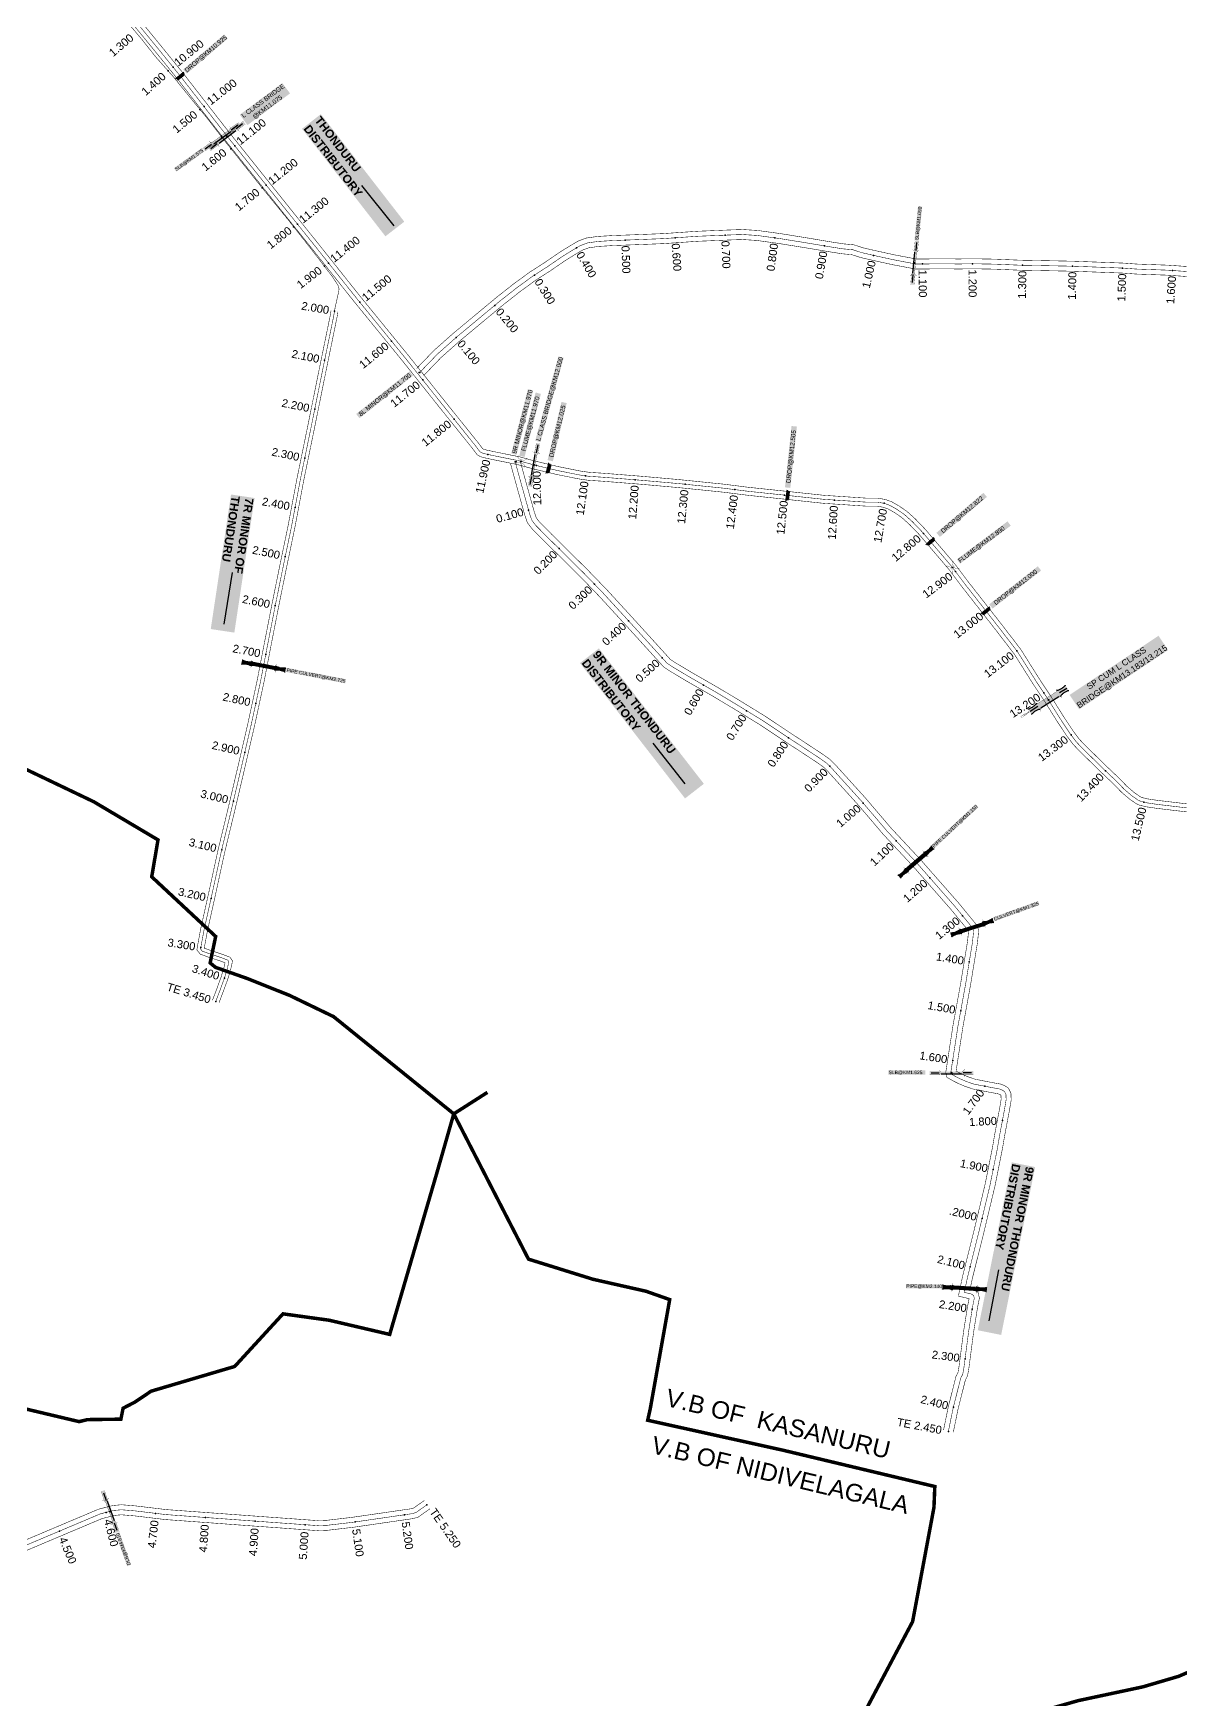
# Model space of a CAD drawing. Header units: inches. Extents: x 174104 to 230935, y 1583276 to 1631460.
# Drawn here: x 191611 to 193904, y 1616993 to 1620324 of the extents above; entities that cross this region are included whole.
import ezdxf
from ezdxf.enums import TextEntityAlignment as Align

# ---------------------------------------------------------------- set-up
doc = ezdxf.new("R2010")
doc.units = ezdxf.units.IN
doc.header["$LTSCALE"] = 15
doc.header["$MEASUREMENT"] = 0
doc.linetypes.add('ACAD_ISO02W100', pattern=[15, 12, -3])
doc.linetypes.add('HIDDEN2', pattern=[0.1875, 0.125, -0.0625])
for name, color, linetype in [('CANAL1', 7, 'Continuous'), ('CHANAGE', 1, 'Continuous'), ('CS', 134, 'Continuous'), ('CSMark', 72, 'Continuous'), ('POINT', 2, 'Continuous'), ('RE REMARKS', 7, 'Continuous'), ('STRUCTURE', 5, 'Continuous'), ('text2', 7, 'Continuous'), ('Unknown_Point_Feature', 7, 'Continuous'), ('VB', 72, 'Continuous'), ('VILLAGE BOUNDRY', 5, 'Continuous')]:
    doc.layers.add(name, color=color, linetype=linetype)
doc.styles.get("Standard").update_dxf_attribs({"font": 'arial.ttf'})
doc.dimstyles.get("Standard").update_dxf_attribs({"dimtxt": 0.18, "dimasz": 0.18, "dimexe": 0.18, "dimexo": 0.0625, "dimgap": 0.09, "dimtad": 0, "dimtih": 1, "dimtoh": 1, "dimdec": 4, "dimzin": 0, "dimdsep": 46, "dimtxsty": 'Standard', "dimcen": 0.09, "dimadec": 0, "dimazin": 0, "dimtfac": 1, "dimtdec": 4, "dimtofl": 0, "dimtmove": 0, "dimatfit": 3, "dimfxl": 1, "dimtolj": 1, "dimtzin": 0, "dimarcsym": 0})

# ---------------------------------------------------------------- blocks, each defined once
blk = doc.blocks.new('DROP')
h = blk.add_hatch()
h.set_pattern_fill('ANSI31', color=1, scale=10, angle=45)
h.set_pattern_definition([(90, (-324.4107, -25.7687), (-1.25, 0), [])])
h.paths.add_polyline_path([(-9.9, -4.3), (-13.8, 4.1), (13.8, 4.1), (10.2, -4.3)])
at = {"layer": 'STRUCTURE', "color": 5, "const_width": 0.49}
blk.add_lwpolyline([(-9.9, -4.3), (-13.8, 4.1), (13.8, 4.1), (10.2, -4.3), (-9.9, -4.3)], dxfattribs=at)
at = {"layer": 'STRUCTURE', "color": 5}
blk.add_circle((0, 0), 1.33, dxfattribs=at)
blk = doc.blocks.new('FLUME')
at = {"layer": 'STRUCTURE'}
for points in [[(-12.6, 11, 0.628, 0.628, 0), (-8.6, 11.2, 0.628, 0.628, 0), (-4.4, 5.4, 0.628, 0.628, 0), (-4, -5.7, 0.628, 0.628, 0), (-7.7, -11.8, 0.628, 0.628, 0), (-11.7, -12, 0, 0, 0)], [(12.6, -11, 0.628, 0.628, 0), (8.6, -11.2, 0.628, 0.628, 0), (4.4, -5.4, 0.628, 0.628, 0), (4, 5.7, 0.628, 0.628, 0), (7.7, 11.8, 0.628, 0.628, 0), (11.7, 12, 0, 0, 0)]]:
    blk.add_lwpolyline(points, format="xyseb", dxfattribs=at)
at = {"layer": 'text2', "color": 2, "linetype": 'Continuous'}
blk.add_circle((0, 0), 1.15, dxfattribs=at)
blk = doc.blocks.new('SP')
at = {"layer": 'STRUCTURE'}
h = blk.add_hatch(dxfattribs=at)
h.set_pattern_fill('DASH', color=256, scale=8, style=0)
edge = h.paths.add_edge_path()
edge.add_spline(control_points=[(769825.7, 1706742.1), (769825.3, 1706741.8), (769823.8, 1706740.8), (769820.9, 1706740.3), (769817, 1706739.7), (769811.4, 1706738.9), (769804, 1706739.7), (769798.4, 1706741), (769795.6, 1706741.6)], knot_values=[0, 0, 0, 0, 1.613557, 5.24513, 8.624976, 13.470124, 22.190216, 30.746377, 30.746377, 30.746377, 30.746377], degree=3, periodic=0)
edge.add_line((769795.6, 1706741.6), (769792.6, 1706739.6))
edge.add_line((769792.6, 1706739.6), (769732.6, 1706739.6))
edge.add_line((769732.6, 1706739.6), (769729.6, 1706741.6))
edge.add_spline(control_points=[(769729.6, 1706741.6), (769726.9, 1706740.9), (769721.3, 1706739.5), (769713.9, 1706738.5), (769708.3, 1706739.1), (769704.4, 1706739.6), (769701.5, 1706740), (769700, 1706741), (769699.5, 1706741.3)], knot_values=[0, 0, 0, 0, 8.556161, 17.276253, 22.121402, 25.501247, 29.13282, 30.746377, 30.746377, 30.746377, 30.746377], degree=3, periodic=0)
edge.add_line((769699.5, 1706741.3), (769699.5, 1706722.1))
edge.add_spline(control_points=[(769699.5, 1706722.1), (769700, 1706722.4), (769701.4, 1706723.4), (769704.3, 1706724), (769708.2, 1706724.5), (769713.8, 1706725.3), (769721.2, 1706724.5), (769726.8, 1706723.3), (769729.6, 1706722.6)], knot_values=[0, 0, 0, 0, 1.613557, 5.24513, 8.624976, 13.470124, 22.190216, 30.746377, 30.746377, 30.746377, 30.746377], degree=3, periodic=0)
edge.add_line((769729.6, 1706722.6), (769732.6, 1706724.6))
edge.add_line((769732.6, 1706724.6), (769792.6, 1706724.6))
edge.add_line((769792.6, 1706724.6), (769795.6, 1706722.6))
edge.add_spline(control_points=[(769795.6, 1706722.6), (769798.4, 1706723.3), (769803.9, 1706724.8), (769811.3, 1706725.8), (769817, 1706725.1), (769820.9, 1706724.7), (769823.8, 1706724.2), (769825.2, 1706723.3), (769825.7, 1706723)], knot_values=[0, 0, 0, 0, 8.556161, 17.276253, 22.121402, 25.501247, 29.13282, 30.746377, 30.746377, 30.746377, 30.746377], degree=3, periodic=0)
edge.add_line((769825.7, 1706723), (769825.7, 1706742.1))
h.paths.add_polyline_path([(769764.2, 1706732.1, -1), (769761.1, 1706732.1, -1)], flags=0)
h.paths.add_polyline_path([(769761.1, 1706732.1, 1), (769764.2, 1706732.1, 1)], flags=16)
at = {"layer": 'STRUCTURE', "const_width": 0.628}
for points in [[(769726.6, 1706747.6), (769726.6, 1706743.6), (769732.6, 1706739.6), (769792.6, 1706739.6), (769798.6, 1706743.6), (769798.6, 1706747.6)], [(769726.6, 1706716.6), (769726.6, 1706720.6), (769732.6, 1706724.6), (769792.6, 1706724.6), (769798.6, 1706720.6), (769798.6, 1706716.6)]]:
    blk.add_lwpolyline(points, dxfattribs=at)
at = {"layer": 'STRUCTURE', "color": 3}
blk.add_lwpolyline([(769732.6, 1706724.6), (769792.6, 1706724.6)], dxfattribs=at)
blk.add_lwpolyline([(769732.6, 1706724.6), (769792.6, 1706724.6)], dxfattribs=at)
at = {"layer": 'STRUCTURE', "color": 0}
blk.add_circle((769762.6, 1706732.1), 1.55, dxfattribs=at)
at = {"layer": 'STRUCTURE'}
for points in [[(769699.5, 1706741.3), (769700.9, 1706740.5), (769704.4, 1706739.6), (769707.8, 1706739.2), (769712.6, 1706738.8), (769721.3, 1706739.7), (769729.6, 1706741.6)], [(769825.7, 1706742.1), (769824.3, 1706741.3), (769820.8, 1706740.3), (769817.5, 1706739.8), (769812.7, 1706739.2), (769804, 1706739.9), (769795.6, 1706741.6)], [(769699.5, 1706722.1), (769700.9, 1706723), (769704.4, 1706724), (769707.7, 1706724.5), (769712.5, 1706725), (769721.2, 1706724.4), (769729.6, 1706722.6)], [(769825.7, 1706723), (769824.3, 1706723.8), (769820.8, 1706724.7), (769817.4, 1706725.1), (769812.6, 1706725.5), (769803.9, 1706724.6), (769795.6, 1706722.6)]]:
    blk.add_spline(points, degree=3, dxfattribs=at)
at = {"layer": 'STRUCTURE', "color": 0}
blk.add_text('STREAM', height=5, dxfattribs=at).set_placement((769684.3, 1706732.1), align=Align.MIDDLE_CENTER)
for points in [[(769727.4, 1706732.1), (769700.8, 1706732.1)], [(769824.4, 1706732.1), (769800.5, 1706732.1)]]:
    blk.add_leader(points, dimstyle='Standard', override={"dimasz": 10, "dimgap": 0.09, "dimtad": 0}, dxfattribs=at)
blk = doc.blocks.new('SLB')
at = {"layer": 'STRUCTURE'}
h = blk.add_hatch(dxfattribs=at)
h.set_pattern_fill('DOTS', color=6, scale=20, angle=320.3722, style=0)
h.set_pattern_definition([(320.372247934, (-159.4327, -72.9564), (1.2786241598, 0.5641323054), [0, -1.25])])
h.paths.add_polyline_path([(769699.5, 1706871.1), (769699.5, 1706861.1), (769729.1, 1706861.1), (769732.1, 1706863.1), (769792.1, 1706863.1), (769795.1, 1706861.1), (769824.7, 1706861.1), (769824.7, 1706871.1), (769795.1, 1706871.1), (769792.1, 1706869.1), (769732.1, 1706869.1), (769729.1, 1706871.1)])
at = {"layer": 'STRUCTURE', "color": 6, "linetype": 'ACAD_ISO02W100', "ltscale": 0.5, "const_width": 0.5}
for points in [[(769699.5, 1706871.1), (769729.1, 1706871.1)], [(769699.5, 1706861.1), (769729.1, 1706861.1)], [(769795.1, 1706871.1), (769824.7, 1706871.1)], [(769795.1, 1706861.1), (769824.7, 1706861.1)]]:
    blk.add_lwpolyline(points, dxfattribs=at)
at = {"layer": 'STRUCTURE', "color": 6, "const_width": 0.628}
for points in [[(769726.1, 1706877.1), (769726.1, 1706873.1), (769732.1, 1706869.1), (769792.1, 1706869.1), (769798.1, 1706873.1), (769798.1, 1706877.1)], [(769726.1, 1706855.1), (769726.1, 1706859.1), (769732.1, 1706863.1), (769792.1, 1706863.1), (769798.1, 1706859.1), (769798.1, 1706855.1)]]:
    blk.add_lwpolyline(points, dxfattribs=at)
at = {"layer": 'STRUCTURE', "color": 6}
blk.add_lwpolyline([(769732.1, 1706863.1), (769792.1, 1706863.1)], dxfattribs=at)
blk.add_lwpolyline([(769732.1, 1706863.1), (769792.1, 1706863.1)], dxfattribs=at)
at = {"layer": 'STRUCTURE', "color": 0}
blk.add_circle((769762.1, 1706866.1), 1.24, dxfattribs=at)
for points in [[(769703.8, 1706866), (769726.7, 1706866)], [(769818.6, 1706865.8), (769795.7, 1706865.8)]]:
    blk.add_leader(points, dimstyle='Standard', override={"dimasz": 10, "dimgap": 0.09, "dimtad": 0}, dxfattribs=at)
blk = doc.blocks.new('PIPE C')
at = {"layer": 'STRUCTURE'}
h = blk.add_hatch(dxfattribs=at)
h.set_pattern_fill('DASH', color=256, scale=5.6, angle=-90, style=0)
h.set_pattern_definition([(270, (-1194663.9188, 538833.8274), (0.7, -0.7), [0.7, -0.7])])
edge = h.paths.add_edge_path()
edge.add_spline(control_points=[(4.6, -44.2), (4.4, -43.9), (3.7, -42.8), (3.2, -40.8), (2.9, -38.1), (2.3, -34.2), (2.9, -29), (3.8, -25), (4.2, -23.1)], knot_values=[0, 0, 0, 0, 1.613557, 5.24513, 8.624976, 13.470124, 22.190216, 30.746377, 30.746377, 30.746377, 30.746377], degree=3, periodic=0)
edge.add_line((4.2, -23.1), (2.8, -21))
edge.add_line((2.8, -21), (2.8, 21))
edge.add_line((2.8, 21), (4.2, 23.1))
edge.add_spline(control_points=[(4.2, 23.1), (3.7, 25), (2.7, 28.9), (2, 34.1), (2.4, 38), (2.7, 40.8), (3.1, 42.8), (3.8, 43.8), (4, 44.2)], knot_values=[0, 0, 0, 0, 8.556161, 17.276253, 22.121402, 25.501247, 29.13282, 30.746377, 30.746377, 30.746377, 30.746377], degree=3, periodic=0)
edge.add_line((4, 44.2), (-4.6, 44.2))
edge.add_spline(control_points=[(-4.6, 44.2), (-4.4, 43.9), (-3.7, 42.8), (-3.2, 40.8), (-2.9, 38.1), (-2.3, 34.2), (-2.9, 29), (-3.8, 25), (-4.2, 23.1)], knot_values=[0, 0, 0, 0, 1.613557, 5.24513, 8.624976, 13.470124, 22.190216, 30.746377, 30.746377, 30.746377, 30.746377], degree=3, periodic=0)
edge.add_line((-4.2, 23.1), (-2.8, 21))
edge.add_line((-2.8, 21), (-2.8, -21))
edge.add_line((-2.8, -21), (-4.2, -23.1))
edge.add_spline(control_points=[(-4.2, -23.1), (-3.7, -25), (-2.7, -28.9), (-2, -34.1), (-2.4, -38), (-2.7, -40.8), (-3.1, -42.8), (-3.8, -43.8), (-4, -44.2)], knot_values=[0, 0, 0, 0, 8.556161, 17.276253, 22.121402, 25.501247, 29.13282, 30.746377, 30.746377, 30.746377, 30.746377], degree=3, periodic=0)
edge.add_line((-4, -44.2), (4.6, -44.2))
blk.add_circle((0, 0), 0.657)
at = {"layer": 'STRUCTURE', "const_width": 0.44}
for points in [[(-8.4, 25.2), (-5.6, 25.2), (-2.8, 21), (-2.8, -21), (-5.6, -25.2), (-8.4, -25.2)], [(8.4, 25.2), (5.6, 25.2), (2.8, 21), (2.8, -21), (5.6, -25.2), (8.4, -25.2)]]:
    blk.add_lwpolyline(points, dxfattribs=at)
at = {"layer": 'STRUCTURE', "color": 3}
for points in [[(-2.8, 21), (-2.8, -21)], [(-2.8, 21), (-2.8, -21)], [(2.8, 21), (2.8, -21)]]:
    blk.add_lwpolyline(points, dxfattribs=at)
at = {"layer": 'STRUCTURE'}
for points in [[(-4.6, 44.2), (-4, 43.2), (-3.3, 40.8), (-2.9, 38.4), (-2.5, 35.1), (-3, 29), (-4.2, 23.1)], [(4, 44.2), (3.4, 43.2), (2.8, 40.7), (2.5, 38.4), (2.2, 35), (2.8, 28.9), (4.2, 23.1)], [(-4, -44.2), (-3.4, -43.2), (-2.8, -40.7), (-2.5, -38.4), (-2.2, -35), (-2.8, -28.9), (-4.2, -23.1)], [(4.6, -44.2), (4, -43.2), (3.3, -40.8), (2.9, -38.4), (2.5, -35.1), (3, -29), (4.2, -23.1)]]:
    blk.add_spline(points, degree=3, dxfattribs=at)
at = {"layer": 'STRUCTURE', "color": 0}
for points in [[(-0.2, 44.3), (-0.2, 28.7)], [(0, -23.2), (0, -38.9)]]:
    blk.add_leader(points, dimstyle='Standard', override={"dimscale": 0.062085, "dimtxt": 50, "dimasz": 100, "dimgap": 0.09, "dimtad": 0, "dimzin": 2}, dxfattribs=at)

msp = doc.modelspace()

# ---------------------------------------------------------------- linework, layer by layer
at = {"layer": 'CANAL1', "color": 200, "const_width": 1}
for points in [[(191775.77756, 1620383.39258), (191853.24471, 1620288.75309), (191896.23052, 1620235.73878), (191989.89314, 1620115.37083), (192081.27156, 1620001.12505), (192165.7215, 1619895.71912), (192252.90722, 1619786.16683), (192347.05586, 1619670.73282), (192421.18812, 1619577.70658), (192484.92816, 1619498.28067), (192492.60079, 1619488.42065), (192497.63959, 1619481.46406), (192504.62697, 1619477.48471), (192512.87538, 1619475.2361), (192526.95384, 1619472.15816), (192579.09076, 1619461.61643), (192609.35835, 1619453.28714), (192656.63486, 1619442.0144), (192700.68441, 1619433.14159), (192719.95844, 1619430.33821), (192747.45813, 1619428.56433), (192822.00498, 1619422.66885), (192900.51751, 1619415.71995), (192989.61471, 1619406.61147), (193038.75352, 1619400.36589), (193109.03436, 1619392.9806), (193189.97394, 1619384.31928), (193275.7811, 1619378.61836), (193297.41165, 1619378.58894), (193309.63807, 1619376.46737), (193319.75467, 1619372.75125), (193332.26867, 1619365.60494), (193346.55343, 1619355.84324), (193362.25101, 1619341.71638), (193381.63594, 1619321.5473), (193440.84401, 1619252.05147), (193465.00512, 1619219.80678), (193530.37479, 1619136.27203), (193570.90845, 1619083.64507), (193592.16539, 1619049.85327), (193610.19106, 1619021.21824), (193631.98457, 1618988.51298), (193657.65294, 1618947.47118), (193675.9258, 1618919.97549), (193689.80347, 1618901.58483), (193702.04757, 1618888.92898), (193721.88671, 1618869.40388), (193740.89247, 1618850.64982), (193767.09737, 1618825.79849), (193785.84773, 1618806.68617), (193801.8798, 1618793.06689), (193814.7682, 1618784.09549), (193821.81993, 1618780.82629), (193834.7427, 1618777.70537), (193856.40677, 1618774.51296), (193940.55692, 1618764.53753)], [(191788.23044, 1620393.43942), (191865.64929, 1620298.85891), (191908.75948, 1620245.69122), (192002.45486, 1620125.28117), (192093.76644, 1620011.11895), (192178.2245, 1619905.70288), (192265.36678, 1619796.20517), (192359.51214, 1619680.77518), (192433.68388, 1619587.69942), (192497.48184, 1619508.20133), (192505.39721, 1619498.02935), (192508.56641, 1619493.65394), (192510.78703, 1619492.38929), (192516.69062, 1619490.7799), (192530.24816, 1619487.81584), (192582.80324, 1619477.18957), (192613.33765, 1619468.78686), (192660.07114, 1619457.6436), (192703.41759, 1619448.91241), (192721.62756, 1619446.26379), (192748.60387, 1619444.52367), (192823.34102, 1619438.61315), (192902.03649, 1619431.64805), (192991.43729, 1619422.50853), (193040.59848, 1619416.26011), (193110.72164, 1619408.8914), (193191.35606, 1619400.26272), (193276.3229, 1619394.61764), (193298.80035, 1619394.58706), (193313.79793, 1619391.98463), (193326.52733, 1619387.30875), (193340.76333, 1619379.17906), (193356.46257, 1619368.45076), (193373.38499, 1619353.22162), (193393.50406, 1619332.2887), (193453.34799, 1619262.04653), (193477.70888, 1619229.53522), (193543.01321, 1619146.08397), (193584.04755, 1619092.80693), (193605.70861, 1619058.37273), (193623.62094, 1619029.91776), (193645.42743, 1618997.19302), (193671.10106, 1618956.14282), (193688.9862, 1618929.23051), (193701.98453, 1618912.00517), (193713.41043, 1618900.19502), (193733.11729, 1618880.80012), (193752.01753, 1618862.15018), (193778.31663, 1618837.20951), (193796.76027, 1618818.40983), (193811.6522, 1618805.75911), (193822.7638, 1618798.02451), (193827.11407, 1618796.00771), (193837.7933, 1618793.42863), (193858.51523, 1618790.37504), (193942.67508, 1618780.39847)], [(192376.62012, 1619653.82149), (192411.626, 1619690.08737), (192449.3622, 1619723.57868), (192486.70186, 1619754.67891), (192536.89668, 1619796.33875), (192570.06044, 1619822.4678), (192603.1283, 1619846.65053), (192632.14838, 1619865.22379), (192662.75553, 1619886.25574), (192681.92448, 1619898.11278), (192699.24407, 1619908.38067), (192715.47569, 1619914.55181), (192738.19834, 1619917.75586), (192767.40049, 1619919.54088), (192812.08417, 1619921.18709), (192868.46748, 1619923.39732), (192937.44828, 1619928.1271), (193008.51139, 1619931.00001), (193029.0061, 1619931.62182), (193058.29104, 1619929.7867), (193104.40808, 1619923.40548), (193160.38698, 1619914.3873), (193204.83423, 1619906.90559), (193230.09265, 1619902.96016), (193250.64568, 1619901.10714), (193269.75625, 1619894.92999), (193292.47591, 1619889.65972), (193332.28784, 1619880.93767), (193376.12598, 1619872.6025), (193414.00723, 1619873.02999), (193459.60172, 1619872.8638), (193499.43948, 1619873.01669), (193532.57731, 1619872.43435), (193583.91706, 1619870.29116), (193610.62437, 1619869.8337), (193690.23627, 1619868.28418), (193790.02061, 1619864.5063), (193815.93364, 1619862.596), (193877.74507, 1619860.41339), (193928.19264, 1619856.94371)], [(192391.01003, 1619639.93154), (192425.47947, 1619675.64168), (192462.40317, 1619708.41189), (192499.48827, 1619739.30009), (192549.47397, 1619780.78637), (192582.15605, 1619806.53592), (192614.43281, 1619830.1401), (192643.20534, 1619848.55493), (192673.68574, 1619869.49978), (192692.28557, 1619881.00479), (192707.96166, 1619890.29833), (192720.48788, 1619895.06071), (192740.20786, 1619897.84137), (192768.37892, 1619899.56335), (192812.84404, 1619901.20152), (192869.54347, 1619903.42414), (192938.5365, 1619908.15476), (193009.21862, 1619911.01227), (193028.68324, 1619911.60282), (193056.29218, 1619909.87273), (193101.44659, 1619903.62471), (193157.13652, 1619894.65308), (193201.63088, 1619887.16344), (193227.64882, 1619883.09937), (193246.62241, 1619881.38875), (193264.41133, 1619875.6388), (193288.07599, 1619870.14932), (193328.27913, 1619861.34156), (193374.35342, 1619852.58123), (193414.08363, 1619853.02957), (193459.60365, 1619852.86366), (193499.30214, 1619853.01602), (193531.98443, 1619852.44169), (193583.32861, 1619850.29831), (193610.25851, 1619849.83703), (193689.66329, 1619848.29155), (193788.90672, 1619844.53415), (193814.84515, 1619842.62197), (193876.70574, 1619840.43762), (193926.43036, 1619837.01767)], [(192205.6782, 1619769.51974), (192203.86497, 1619758.91215), (192181.42812, 1619649.46228), (192157.99567, 1619533.36389), (192137.2255, 1619432.27473), (192120.07957, 1619340.84561), (192102.92516, 1619258.3655), (192087.32429, 1619181.43663), (192070.87534, 1619097.12081), (192057.88547, 1619029.76405), (192039.54432, 1618944.68178), (192018.16707, 1618852.20262), (191998.60399, 1618769.05444), (191979.42546, 1618689.80395), (191960.5187, 1618602.83215), (191945.10676, 1618533.55986), (191938.67434, 1618499.139), (191937.45097, 1618491.49879), (191944.1766, 1618483.07184), (191959.87096, 1618477.3789), (191984.38461, 1618469.30315), (191993.69454, 1618465.77849), (191993.49126, 1618464.6852), (191990.98673, 1618453.88233), (191985.49676, 1618436.22016), (191977.18737, 1618413.486), (191968.65981, 1618390.95111)], [(192219.47804, 1619767.16084), (192217.62601, 1619756.32626), (192195.14719, 1619646.67163), (192171.71411, 1619530.57016), (192150.96335, 1619429.57548), (192133.81431, 1619338.12974), (192116.63894, 1619255.54886), (192101.05531, 1619178.705), (192084.61918, 1619094.45492), (192071.60326, 1619026.96308), (192053.20804, 1618941.62998), (192031.80122, 1618849.02289), (192012.22168, 1618765.80476), (191993.07117, 1618686.67006), (191974.19195, 1618599.82492), (191958.82458, 1618530.75296), (191952.4695, 1618496.74596), (191952.25325, 1618495.39543), (191952.65843, 1618494.88776), (191964.44924, 1618490.61078), (191989.05558, 1618482.50449), (192003.88342, 1618476.89081), (192008.63183, 1618469.52913), (192007.19908, 1618461.82329), (192004.50867, 1618450.21866), (191998.76387, 1618431.73666), (191990.30932, 1618408.60535), (191981.75366, 1618385.99619)], [(192564.13572, 1619464.41272), (192580.21198, 1619406.175), (192592.9864, 1619360.42873), (192598.13851, 1619345.44741), (192607.67957, 1619333.16699), (192632.60252, 1619308.11868), (192704.1903, 1619237.3198), (192742.52398, 1619197.6654), (192796.3767, 1619138.95184), (192854.04893, 1619075.44726), (192870.55305, 1619057.17852), (192883.02618, 1619048.85982), (192915.31674, 1619029.56448), (192969.79845, 1618998.23609), (193012.05504, 1618972.9388), (193063.12252, 1618941.56162), (193112.47238, 1618908.69838), (193175.82024, 1618867.11373), (193189.478, 1618857.43744), (193198.84836, 1618848.25326), (193258.90825, 1618781.92901), (193309.95512, 1618721.9997), (193369.44194, 1618658.26064), (193444.68955, 1618572.59149), (193479.41193, 1618530.1967), (193479.88458, 1618528.0036), (193478.03992, 1618509.16982), (193464.39518, 1618425.72245), (193448.8979, 1618340.52742), (193434.46122, 1618247.11272), (193436.47587, 1618236.80245), (193451.44912, 1618228.50104), (193461.27241, 1618223.69407), (193470.92569, 1618219.53223), (193487.94864, 1618213.65415), (193524.59073, 1618206.48878), (193538.39206, 1618204.06745), (193542.68032, 1618202.4355), (193544.13397, 1618201.50695), (193544.83973, 1618200.05383), (193545.0975, 1618192.64153), (193542.11191, 1618174.91357), (193532.18959, 1618122.40484), (193527.95619, 1618097.24135), (193512.89892, 1618022.38201), (193490.68223, 1617929.58152), (193468.62814, 1617841.50818), (193459.6158, 1617799.46359), (193481.09161, 1617794.41523), (193478.14638, 1617779.82315), (193470.29856, 1617730.42877), (193460.68101, 1617657.10317), (193458.79505, 1617646.55187), (193454.82341, 1617638.92386), (193439.18761, 1617576.74041), (193429.97004, 1617531.55145)], [(192583.41467, 1619469.73458), (192599.48302, 1619411.5255), (192612.09093, 1619366.37553), (192615.97071, 1619355.09388), (192622.72135, 1619346.40504), (192646.72332, 1619322.28235), (192718.41367, 1619251.38204), (192757.08581, 1619211.37751), (192811.14917, 1619152.43429), (192868.87215, 1619088.87383), (192883.72326, 1619072.43484), (192893.71076, 1619065.77388), (192925.43184, 1619046.81884), (192979.92061, 1619015.48639), (193022.42693, 1618990.03959), (193073.90388, 1618958.41082), (193123.50295, 1618925.38164), (193187.0925, 1618883.63832), (193202.33983, 1618872.83585), (193213.27336, 1618862.11956), (193273.93684, 1618795.12876), (193324.88621, 1618735.31392), (193384.26932, 1618671.68599), (193459.94373, 1618585.53092), (193497.94538, 1618539.13227), (193500.09386, 1618529.16323), (193497.88183, 1618506.57865), (193484.10424, 1618422.31881), (193468.62262, 1618337.20986), (193455.04809, 1618249.37384), (193460.69938, 1618246.24067), (193469.63169, 1618241.8697), (193478.15872, 1618238.19342), (193493.15697, 1618233.01447), (193528.23826, 1618226.15432), (193543.72482, 1618223.43733), (193551.71469, 1618220.39669), (193559.65795, 1618215.32275), (193564.68045, 1618204.98172), (193565.15572, 1618191.31491), (193561.8011, 1618171.3957), (193551.8791, 1618118.88865), (193547.62624, 1618093.60947), (193532.43426, 1618018.08043), (193510.10844, 1617924.82409), (193488.11223, 1617836.98189), (193483.28153, 1617814.4456), (193489.13867, 1617813.06875), (193498.7977, 1617807.13983), (193501.72468, 1617795.55351), (193497.83335, 1617776.27401), (193490.0934, 1617727.55863), (193480.45074, 1617654.04149), (193477.94546, 1617640.02534), (193473.64713, 1617631.76989), (193458.69389, 1617572.30097), (193449.55521, 1617527.49879)], [(191574.85554, 1617303.37684), (191741.16296, 1617373.59081), (191769.88102, 1617380.89166), (191786.70663, 1617382.3899), (191814.61903, 1617380.06749), (191876.49712, 1617372.68265), (192058.52677, 1617359.33572), (192179.06079, 1617350.66701), (192197.92719, 1617351.36451), (192247.4456, 1617357.17075), (192365.46137, 1617374.32307), (192371.49917, 1617376.13589), (192379.47845, 1617381.97576), (192392.08308, 1617390.78352)], [(191582.75668, 1617285.00323), (191747.55247, 1617354.57899), (191773.25342, 1617361.11282), (191786.76483, 1617362.31595), (191812.60417, 1617360.16602), (191874.57982, 1617352.76954), (192057.07817, 1617339.38825), (192178.71187, 1617330.64044), (192199.46365, 1617331.40765), (192250.04894, 1617337.33898), (192369.79878, 1617354.74333), (192380.53975, 1617357.96825), (192391.11372, 1617365.70712), (192403.53881, 1617374.38944)]]:
    msp.add_lwpolyline(points, dxfattribs=at)
at = {"layer": 'CANAL1', "color": 1, "linetype": 'HIDDEN2', "ltscale": 4, "const_width": 1}
for points in [[(191782.004, 1620388.416), (191859.447, 1620293.806), (191902.495, 1620240.715), (191996.174, 1620120.326), (192087.519, 1620006.122), (192171.973, 1619900.711), (192259.137, 1619791.186), (192353.284, 1619675.754), (192427.436, 1619582.703), (192491.205, 1619503.241), (192498.999, 1619493.225), (192503.103, 1619487.559), (192507.707, 1619484.937), (192514.783, 1619483.008), (192528.601, 1619479.987), (192580.947, 1619469.403), (192611.348, 1619461.037), (192658.353, 1619449.829), (192702.051, 1619441.027), (192720.793, 1619438.301), (192748.031, 1619436.544), (192822.673, 1619430.641), (192901.277, 1619423.684), (192990.526, 1619414.56), (193039.676, 1619408.313), (193109.878, 1619400.936), (193190.665, 1619392.291), (193276.052, 1619386.618), (193298.106, 1619386.588), (193311.718, 1619384.226), (193323.141, 1619380.03), (193336.516, 1619372.392), (193351.508, 1619362.147), (193367.818, 1619347.469), (193387.57, 1619326.918), (193447.096, 1619257.049), (193471.357, 1619224.671), (193536.694, 1619141.178), (193577.478, 1619088.226), (193598.937, 1619054.113), (193616.906, 1619025.568), (193638.706, 1618992.853), (193664.377, 1618951.807), (193682.456, 1618924.603), (193695.894, 1618906.795), (193707.729, 1618894.562), (193727.502, 1618875.102), (193746.455, 1618856.4), (193772.707, 1618831.504), (193791.304, 1618812.548), (193806.766, 1618799.413), (193818.766, 1618791.06), (193824.467, 1618788.417), (193836.268, 1618785.567), (193857.461, 1618782.444), (193941.616, 1618772.468)], [(191786.99172, 1620359.41759), (191826.50093, 1620312.92954), (191856.02722, 1620275.67357), (191890.08577, 1620237.46888), (191923.37266, 1620196.32062), (191958.13251, 1620154.0064), (191989.04838, 1620113.90041), (192025.69917, 1620067.97105), (192067.50887, 1620015.43644), (192120.92145, 1619949.8065), (192170.24298, 1619887.06061), (192209.2445, 1619836.12025), (192219.87791, 1619819.64506), (192221.64453, 1619813.4625), (192221.20911, 1619808.64414), (192219.32025, 1619800.40486), (192213.81995, 1619775.60516), (192212.57812, 1619768.34029)], [(192383.81507, 1619646.87652), (192418.55273, 1619682.86453), (192455.88268, 1619715.99528), (192493.09506, 1619746.9895), (192543.18533, 1619788.56256), (192576.10825, 1619814.50186), (192608.78055, 1619838.39532), (192637.67686, 1619856.88936), (192668.22064, 1619877.87776), (192687.10502, 1619889.55878), (192703.60286, 1619899.3395), (192717.98179, 1619904.80626), (192739.2031, 1619907.79862), (192767.88971, 1619909.55212), (192812.46411, 1619911.19431), (192869.00547, 1619913.41073), (192937.99239, 1619918.14093), (193008.865, 1619921.00614), (193028.84467, 1619921.61232), (193057.29161, 1619919.82972), (193102.92734, 1619913.5151), (193158.76175, 1619904.52019), (193203.23255, 1619897.03451), (193228.87073, 1619893.02977), (193248.63404, 1619891.24794), (193267.08379, 1619885.28439), (193290.27595, 1619879.90452), (193330.28349, 1619871.13962), (193375.2397, 1619862.59187), (193414.04543, 1619863.02978), (193459.60268, 1619862.86373), (193499.37081, 1619863.01635), (193532.28087, 1619862.43802), (193583.62284, 1619860.29474), (193610.44144, 1619859.83536), (193689.94978, 1619858.28787), (193789.46367, 1619854.52022), (193815.38939, 1619852.60899), (193877.22541, 1619850.42551), (193927.3115, 1619846.98069)], [(192212.57812, 1619768.34029), (192210.74549, 1619757.6192), (192188.28765, 1619648.06696), (192164.85489, 1619531.96702), (192144.09443, 1619430.9251), (192126.94694, 1619339.48768), (192109.78205, 1619256.95718), (192094.1898, 1619180.07081), (192077.74726, 1619095.78787), (192064.74437, 1619028.36356), (192046.37618, 1618943.15588), (192024.98415, 1618850.61275), (192005.41283, 1618767.4296), (191986.24832, 1618688.237), (191967.35533, 1618601.32854), (191951.96567, 1618532.15641), (191945.57192, 1618497.94248), (191944.85211, 1618493.44711), (191948.41752, 1618488.9798), (191962.1601, 1618483.99484), (191986.7201, 1618475.90382), (191999.24996, 1618471.16013), (192001.24114, 1618468.07311), (192000.34517, 1618463.25424), (191997.7477, 1618452.05049), (191992.13032, 1618433.97841), (191983.74835, 1618411.04567), (191975.20673, 1618388.47365)], [(192573.7752, 1619467.07365), (192589.8475, 1619408.85025), (192602.53867, 1619363.40213), (192607.05461, 1619350.27065), (192615.20046, 1619339.78602), (192639.66292, 1619315.20052), (192711.30199, 1619244.35092), (192749.8049, 1619204.52146), (192803.76293, 1619145.69307), (192861.46054, 1619082.16054), (192877.13815, 1619064.80668), (192888.36847, 1619057.31685), (192920.37429, 1619038.19166), (192974.85953, 1619006.86124), (193017.24099, 1618981.48919), (193068.5132, 1618949.98622), (193117.98766, 1618917.04001), (193181.45637, 1618875.37603), (193195.90891, 1618865.13664), (193206.06086, 1618855.18641), (193266.42255, 1618788.52889), (193317.42066, 1618728.65681), (193376.85563, 1618664.97332), (193452.31664, 1618579.06121), (193488.67865, 1618534.66448), (193489.98922, 1618528.58342), (193487.96087, 1618507.87424), (193474.24971, 1618424.02063), (193458.76026, 1618338.86864), (193444.61103, 1618247.31391), (193445.39724, 1618243.29036), (193456.07425, 1618237.37086), (193465.45205, 1618232.78189), (193474.54221, 1618228.86283), (193490.5528, 1618223.33431), (193526.4145, 1618216.32155), (193541.05844, 1618213.75239), (193547.1975, 1618211.41609), (193551.89596, 1618208.41485), (193554.76009, 1618202.51778), (193555.12661, 1618191.97822), (193551.95651, 1618173.15463), (193542.03434, 1618120.64675), (193537.79121, 1618095.42541), (193522.66659, 1618020.23122), (193500.39533, 1617927.20281), (193478.37018, 1617839.24504), (193471.44866, 1617806.95459), (193485.28116, 1617803.70296), (193490.09883, 1617800.74577), (193491.47306, 1617795.30597), (193487.98987, 1617778.04858), (193480.19598, 1617728.9937), (193470.56588, 1617655.57233), (193468.37025, 1617643.2886), (193464.23527, 1617635.34688), (193448.94075, 1617574.52069), (193439.59829, 1617528.71947), (193439.56325, 1617528.53476)], [(191578.80611, 1617294.19003), (191744.35771, 1617364.0849), (191771.56722, 1617371.00224), (191786.73573, 1617372.35292), (191813.6116, 1617370.11676), (191875.53847, 1617362.7261), (192057.80247, 1617349.36199), (192178.88633, 1617340.65373), (192198.69542, 1617341.38608), (192248.74727, 1617347.25487), (192367.63007, 1617364.5332), (192376.01946, 1617367.05207), (192385.29609, 1617373.84144), (192397.14983, 1617382.12451)]]:
    msp.add_lwpolyline(points, dxfattribs=at)
at = {"layer": 'CS', "color": 3}
for p in [(191880.04701, 1620248.72972), (191943.67719, 1620171.6033), (192005.63238, 1620093.11798), (192067.94235, 1620014.90381), (192130.85174, 1619937.17337), (192793.72069, 1619910.50377), (192893.60679, 1619915.09756), (192993.45727, 1619920.38324), (193093.0391, 1619914.88333), (192696.20775, 1619894.95532), (193191.76075, 1619898.96554), (193289.66876, 1619880.04537), (192192.28511, 1619858.27112), (192612.28014, 1619840.6351), (193387.89757, 1619862.73471), (193487.8954, 1619862.97231), (193587.8449, 1619860.22242), (193687.82693, 1619858.32918), (193787.75645, 1619854.58486), (193887.62178, 1619849.71047), (192532.83225, 1619779.96989), (192212.57812, 1619768.34029), (192455.93643, 1619716.04005), (192192.84769, 1619670.31141), (192172.99577, 1619572.30179), (192153.01038, 1619474.31937), (192133.82798, 1619376.18018), (192600.49787, 1619370.71039), (192114.1862, 1619278.13277), (192661.39608, 1619293.70686), (192732.02104, 1619222.91803), (192094.20574, 1619180.14941), (192800.10374, 1619149.68254), (192075.0871, 1619081.99407), (192867.33602, 1619075.65686), (192950.36403, 1619020.94679), (192055.18122, 1618984.00133), (193036.28184, 1618969.79), (193120.27008, 1618915.54172), (192033.26479, 1618886.43528), (193202.40497, 1618858.76967), (192010.50217, 1618789.0606), (193269.63522, 1618784.7572), (193335.36973, 1618709.42471), (191987.11863, 1618691.83334), (193402.72288, 1618635.52354), (191965.7566, 1618594.14271), (193468.06224, 1618559.83638), (191945.30442, 1618496.27188), (193481.43604, 1618467.9702), (191992.56137, 1618435.36519), (191975.20673, 1618388.47365), (193464.323, 1618369.44936), (193448.23444, 1618270.75973), (193512.82145, 1618218.97967), (193547.6956, 1618150.60599), (193529.12765, 1618052.35328), (193507.01278, 1617954.84431), (193483.00873, 1617857.76915), (193487.23645, 1617773.30655), (193473.02625, 1617674.33056), (193449.68954, 1617577.49861), (193439.59829, 1617528.71947), (192397.14983, 1617382.12451), (191755.84637, 1617367.0056), (191854.90041, 1617365.18915), (191954.54187, 1617356.93335), (192054.27413, 1617349.62069), (192154.01616, 1617342.44237), (192253.54508, 1617347.95218), (192352.50535, 1617362.33499), (191663.15252, 1617329.80057)]:
    msp.add_point(p, dxfattribs=at)
at = {"layer": 'POINT'}
for p in [(191987, 1620117, 119), (193372, 1619865, 122), (192382, 1619646, 121), (192071, 1619059, 120), (193375, 1618667, 125), (193487, 1618536, 126), (193446, 1618246, 127), (193472, 1617815, 128), (191764, 1617369, 26)]:
    msp.add_point(p, dxfattribs=at)
at = {"layer": 'text2', "color": 2, "linetype": 'Continuous'}
for p in [(191890.01606, 1620256.10524), (191904.75561, 1620237.80983, 1), (191951.73873, 1620177.43076), (191997.53321, 1620118.62664, 1), (192013.44073, 1620098.73829), (192075.90265, 1620020.64534), (192138.41673, 1619942.59415), (192200.82443, 1619864.45804), (192263.15443, 1619786.2603), (192326.35855, 1619708.76682), (192389.05599, 1619630.86486), (192451.4801, 1619552.74185), (192518.89628, 1619482.10872), (192576, 1619467), (192586, 1619468, 50), (192611.80141, 1619460.91223, 1), (192616.33777, 1619459.84723), (192640.49751, 1619454.08651, 1), (192714.15486, 1619439.26651), (192813.82299, 1619431.3409), (192913.42477, 1619422.44212), (193012.84338, 1619411.72345), (193112.22756, 1619400.68457), (193118.32447, 1619400.03215), (193211.7333, 1619390.89125), (193311.39292, 1619384.28241), (193389.83593, 1619324.25836), (193404.38565, 1619307.18053, 1), (193448, 1619256, 55), (193454.11549, 1619247.681), (193515.16273, 1619168.69243, 1), (193515.26494, 1619168.56182), (193576.49602, 1619089.50095), (193630.41404, 1619005.29665), (193639.62172, 1618991.38884, 1), (193684.8477, 1618921.43353), (193753.9075, 1618849.33244), (193830.63279, 1618786.92793)]:
    msp.add_point(p, dxfattribs=at)
at = {"layer": 'Unknown_Point_Feature'}
for p in [(192382.99994, 1619645.99988, -999999), (192573.99994, 1619466.99988, -999999)]:
    msp.add_point(p, dxfattribs=at)
at = {"layer": 'VILLAGE BOUNDRY', "linetype": 'HIDDEN2', "ltscale": 20, "const_width": 7}
for points in [[(191550.21928, 1618874.37979), (191731.43813, 1618787.67803), (191859.75673, 1618711.50052), (191847.21392, 1618637.71875), (191975.02504, 1618518.44958), (191964.0112, 1618465.6367), (191974.4932, 1618456.78874), (192037.52946, 1618434.61332), (192122.77255, 1618400.58515), (192210.63355, 1618358.19464), (192450.97733, 1618163.80168), (192518.20563, 1618206.72597), (192450.97733, 1618163.80168), (192418.59821, 1618050.68699), (192322.92072, 1617722.9095), (192201.95287, 1617751.22301), (192109.60641, 1617764.01016), (192013.04741, 1617658.82204), (191845.99636, 1617609.39995), (191813.51264, 1617587.55354), (191789.97669, 1617575.36774), (191785.61486, 1617553.46302), (191718.51089, 1617552.55052), (191702.04334, 1617548.54123), (191446.25715, 1617609.27751)], [(192450.97733, 1618163.80168), (192600.32161, 1617873.34164), (192600.32161, 1617873.34164), (192600.32161, 1617873.34164), (192626.06283, 1617865.31482), (192729.50443, 1617833.05891), (192835.17567, 1617809.20783), (192882.5971, 1617792.48498), (192843.91518, 1617575.22814), (192838.61124, 1617551.27951), (193108.53623, 1617491.49883), (193412.52247, 1617418.85387), (193410.8684, 1617377.27448), (193401.91575, 1617329.36955), (193368.16312, 1617148.76185), (193301.68976, 1617023.33204), (193210.65477, 1616851.55645)], [(193635.8574, 1616972.76403), (193699.35094, 1616990.8298), (193828.5471, 1617018.3612), (193899.37601, 1617039.20447), (193972.63981, 1617070.26992), (193977.69379, 1617068.57822), (193985.59651, 1617092.18776), (194101.25168, 1617078.90501), (194115.44049, 1617118.81501), (194189.3644, 1617101.87097), (194240.81043, 1617090.07907), (194274.72731, 1617238.05255), (194698.10182, 1617230.69043), (194851.58856, 1617217.01642), (194853.51355, 1617260.7137), (195206.61819, 1617245.15845)]]:
    msp.add_lwpolyline(points, dxfattribs=at)

# ---------------------------------------------------------------- block references
for p, xscale, yscale, zscale, rotation in [((191904.75561, 1620237.80983, 1), 0.7700000000000001, 0.7700000000000001, 0.7700000000000001, 38.64744903899057), ((192640.49751, 1619454.08651, 1), 0.7699999999999996, 0.7699999999999996, 0.7699999999999996, 76.11492270973099), ((193118.32447, 1619400.03215), 0.7699999999999995, 0.7699999999999995, 0.7699999999999995, 83.11563273270943), ((193404.38565, 1619307.18053, 1), 0.7700000000000001, 0.7700000000000001, 0.7700000000000001, 40.91036532863792), ((193515.16273, 1619168.69243, 1), 0.77, 0.77, 0.77, 39.10425925581821)]:
    msp.add_blockref('DROP', p, dxfattribs=dict(xscale=xscale, yscale=yscale, zscale=zscale, rotation=rotation))
at = {"layer": 'CHANAGE', "color": 3}
for p, rotation in [((192071, 1619059, 120), 259.0600973842767), ((193375, 1618667, 125), 310.7597972790658), ((193487, 1618536, 126), 108.363374895252), ((193472, 1617815, 128), 266.0797505024515)]:
    msp.add_blockref('PIPE C', p, dxfattribs=dict(at, rotation=rotation))
at = {"layer": 'STRUCTURE', "color": 0}
for name, p, xscale, yscale, zscale, rotation in [('SLB', (453158.53805, 335713.27946, 119), 0.7, 0.7, 0.7, 35.76827179867135), ('SLB', (494490.39248, 344814.12978, 1), 0.7000000000000001, 0.7000000000000001, 0.7000000000000001, 37.61796050045948), ('SLB', (-939188.95828, 2279568.84674, 122), 0.7, 0.7, 0.7, 264.054100319593), ('SLB', (-881429.63247, 2370686.34401), 0.6999999999999997, 0.6999999999999997, 0.6999999999999997, 259.3040006357484), ('SP', (372828.60777, 320695.91576, 1), 0.7, 0.7, 0.7, 32.13435114292596), ('SLB', (1498642.71907, 1517511.58527, 26), 0.7, 0.7, 0.7, 109.9049843339372)]:
    msp.add_blockref(name, p, dxfattribs=dict(at, xscale=xscale, yscale=yscale, zscale=zscale, rotation=rotation))
at = {"layer": 'STRUCTURE', "color": 0, "xscale": 0.7, "yscale": 0.7, "zscale": 0.7}
msp.add_blockref('SLB', (-345387.4739, 423439.74917, 127), dxfattribs=at)
at = {"layer": 'text2', "color": 2, "linetype": 'Continuous', "xscale": 0.8, "yscale": 0.8, "zscale": 0.8}
for p, rotation in [((192586, 1619468, 50), 72.59336086443527), ((193448, 1619256, 55), 36.51505622486427)]:
    msp.add_blockref('FLUME', p, dxfattribs=dict(at, rotation=rotation))

# ---------------------------------------------------------------- texts
at = {"layer": 'CHANAGE'}
for s, rotation, p in [('1.300', 40.36050697, (191807.5202, 1620318.27706)), ('1.400', 41.71622046, (191871.83606, 1620241.40986)), ('1.500', 39.40206641, (191935.17737, 1620164.62096)), ('1.600', 38.58923579, (191993.58676, 1620088.55421)), ('1.700', 39.14023369, (192059.79373, 1620009.1089)), ('1.800', 38.16918881, (192124.1192, 1619932.6727)), ('0.800', 82.12200052, (193091.53139, 1619903.98715)), ('0.900', 80.44509501, (193189.93483, 1619888.11814)), ('1.900', 37.43879072, (192184.31711, 1619852.73259)), ('1.000', 76.94011496, (193287.1831, 1619869.32989)), ('1.300', 89.01868262, (193587.65651, 1619849.22403)), ('1.400', 88.88497461, (193687.61287, 1619847.33127)), ('1.500', 87.83179127, (193787.34028, 1619843.59274)), ('1.600', 86.06551301, (193886.867, 1619838.73639)), ('2.000', 350.29980199, (192201.73538, 1619770.19371)), ('2.100', 348.41506199, (192182.07178, 1619672.52043)), ('2.200', 348.58913714, (192162.2132, 1619574.47807)), ('2.300', 348.38936796, (192142.23546, 1619476.53323)), ('2.400', 349.37854866, (192123.01645, 1619378.2077)), ('0.100', 15.60212784, (192589.90319, 1619367.75188)), ('2.500', 348.25098334, (192103.41666, 1619280.37265)), ('0.200', 45.31744875, (192653.66112, 1619285.88571)), ('0.300', 44.02978964, (192724.11228, 1619215.27267)), ('2.600', 348.53611177, (192083.42519, 1619182.33566)), ('0.400', 42.52738599, (192791.99725, 1619142.24718)), ('2.700', 349.08441744, (192064.28612, 1619084.07706)), ('0.500', 42.09488775, (192859.17363, 1619068.28289)), ('0.600', 60.09998136, (192944.88066, 1619011.41092)), ('2.800', 347.83492806, (192044.42823, 1618986.31935)), ('0.700', 58.43235531, (193030.52329, 1618960.41775)), ('2.900', 346.98426657, (192022.5474, 1618888.91268)), ('0.800', 56.717133, (193114.23358, 1618906.34603)), ('0.900', 45.57492009, (193194.70523, 1618850.91384)), ('3.000', 346.76025946, (191999.79455, 1618791.57989)), ('1.000', 40.42385027, (193261.26126, 1618777.62439)), ('3.100', 346.39602812, (191976.42724, 1618694.42065)), ('1.100', 43.02363916, (193327.32793, 1618701.91941)), ('3.200', 347.4569248, (191955.01914, 1618596.53162)), ('1.200', 41.29449607, (193394.45827, 1618628.26432)), ('1.300', 39.31832236, (193459.55223, 1618552.86647)), ('3.300', 350.90283659, (191934.44278, 1618498.01108)), ('1.400', 350.71357226, (193470.58021, 1618469.74527)), ('3.400', 342.73306865, (191982.05712, 1618438.63025)), ('TE 3.450', 342.73306865, (191964.70248, 1618391.73871)), ('1.500', 349.69041787, (193453.5006, 1618371.41799)), ('1.600', 351.21478375, (193437.36349, 1618272.43977)), ('1.700', 53.61293166, (193506.29584, 1618210.12437)), ('1.800', 2.88597696, (193536.70955, 1618150.05216)), ('1.900', 348.62722697, (193518.34363, 1618054.52239)), ('.2000', 346.53662822, (193496.31507, 1617957.40537)), ('2.100', 345.94186683, (193472.33818, 1617860.44112)), ('2.200', 350.97224938, (193476.37271, 1617775.03259)), ('2.300', 352.52761915, (193462.11966, 1617675.76109)), ('2.400', 345.88579268, (193439.02161, 1617580.18102)), ('TE 2.450', 349.25712113, (193426.38232, 1617531.25032)), ('4.700', 83.19422802, (191853.24135, 1617351.2878)), ('4.800', 85.80641599, (191953.5181, 1617342.97083)), ('4.900', 85.80641599, (192053.25036, 1617335.65818)), ('5.000', 85.88641326, (192153.01188, 1617328.47844))]:
    msp.add_text(s, height=16, rotation=rotation, dxfattribs=at).set_placement(p, align=Align.MIDDLE_RIGHT)
for s, rotation, p in [('0.700', 272.3150715, (192993.90161, 1619909.39222)), ('0.400', 300.6615125, (192701.81737, 1619885.49317)), ('0.500', 272.10991406, (192794.12568, 1619899.51123)), ('0.600', 273.92243648, (192894.35926, 1619904.12333)), ('1.100', 270.64654182, (193388.0217, 1619851.73541)), ('1.200', 270.21989261, (193487.93762, 1619851.97239)), ('0.300', 302.61981568, (192618.20982, 1619831.37017)), ('0.200', 309.69141326, (192539.85743, 1619771.50544)), ('0.100', 309.79093803, (192462.9763, 1619707.58781)), ('TE 5.250', 304.94479111, (192408.18535, 1617372.7565)), ('4.600', 284.26385437, (191759.29579, 1617353.43721)), ('5.200', 278.26942179, (192354.51895, 1617348.48055)), ('4.500', 292.88917196, (191668.59781, 1617316.90294)), ('5.100', 278.26942179, (192255.55868, 1617334.09774))]:
    msp.add_text(s, height=16, rotation=rotation, dxfattribs=at).set_placement(p, align=Align.MIDDLE_LEFT)
at = {"layer": 'CSMark', "color": 1}
for s, rotation, p in [('10.900', 39.03632258, (191948.12772, 1620306.22457)), ('11.000', 37.8877657, (192014.31013, 1620227.72275)), ('11.100', 38.65424042, (192072.65543, 1620148.53182)), ('11.200', 38.65424042, (192136.2664, 1620068.90742)), ('11.300', 38.70127941, (192198.0201, 1619991.99783)), ('11.400', 38.51405683, (192260.40537, 1619913.50701)), ('11.500', 39.20088183, (192323.42755, 1619836.40269)), ('11.600', 39.20088141, (192317.83427, 1619701.81437)), ('11.700', 38.5512125, (192380.45343, 1619624.0095)), ('11.800', 38.74736936, (192442.90105, 1619545.85709)), ('11.900', 77.66759034, (192516.54687, 1619471.36255)), ('12.000', 91.13134563, (192616.55496, 1619448.84937)), ('12.100', 81.7244338, (192712.57159, 1619428.38105)), ('12.200', 85.47822268, (192812.95577, 1619420.37513)), ('12.300', 84.16288294, (192912.30606, 1619411.49916)), ('12.400', 82.75650455, (193011.45643, 1619400.81123)), ('12.500', 83.89203357, (193111.05714, 1619389.74702)), ('12.600', 86.19892956, (193211.00408, 1619379.91545)), ('12.700', 80.15586643, (193309.51227, 1619373.44437)), ('12.800', 40.42986297, (193381.46272, 1619317.12467)), ('12.900', 36.8444069, (193445.31255, 1619241.08492)), ('13.000', 38.0447663, (193506.60212, 1619161.78277)), ('13.100', 37.60371514, (193567.78127, 1619082.78879)), ('13.200', 33.67794063, (193621.2602, 1618999.19688)), ('13.300', 37.03837511, (193676.06714, 1618914.80768)), ('13.400', 46.51863021, (193746.3382, 1618841.35086)), ('13.500', 76.42276309, (193828.05047, 1618776.23533))]:
    msp.add_text(s, height=16, rotation=rotation, dxfattribs=at).set_placement(p, align=Align.MIDDLE_RIGHT)
at = {"layer": 'STRUCTURE', "color": 5, "attachment_point": 1, "bg_fill": 1, "box_fill_scale": 1.1, "bg_fill_color": 7, "bg_fill_true_color": 16777215, "bg_fill_transparency": 0}
for s, insert, char_height, width, rotation in [('\\pi0.52999;DROP@KM10.925', (191911.44133, 1620251.49793), 9, 105.9904093, 40.50049895), ('\\pi1.20223;L CLASS BRIDGE  \\P\\pi17.66437;@KM11.075', (192024.50366, 1620160.93963), 9, 104.2223329, 36.65932399), ('{\\fArial|b1|i0|c0|p34;\\C1;THONDURU DISTRIBUTORY}', (192185.03935, 1620159.93303), 16.64, 268.695614, 307.80341067), ('SLB@KM1.575', (191892.52675, 1620054.11217, 119), 7, 67.2289359, 35.7682718), ('SLB@KM1.090', (193372.61697, 1619910.64124, 122), 7, 67.1525375, 84.05410032), ('\\pi0.50544;L CLASS BRIDGE@KM12.000', (192614.93924, 1619510.12868), 9, 172.9808595, 74.61371826), ('\\pi3.13913;8L MINOR@KM11.700', (192257.16684, 1619562.80708), 9, 134.6295634, 38.55121275), ('\\pi0.30591;9R MINOR@KM11.970', (192567.00927, 1619484.82564, -2), 9, 131.0381583, 75.47400962), ('\\pi6.47121; FLUME@KM11.970', (192583.06076, 1619480.28682), 9, 128.5242838, 75.47400962), ('\\pi6.41835;DROP@KM12.025', (192639.59793, 1619471.48291), 9, 117.7671214, 76.58866277), ('\\pi8.30443;DROP@KM12.505', (193113.9914, 1619417.04442), 9, 121.5392906, 83.89203427), ('{\\fArial|b1|i0|c0|p34;\\C1;7R MINOR OF THONDURU }', (192051.00339, 1619393.44798), 16.64, 268.695614, 261.43373877), ('\\pi8.38424;DROP@KM12.822', (193416.99991, 1619325.22864), 9, 121.5392906, 40.42986274), ('FLUME@KM12.890', (193457.89452, 1619272.20085), 9, 124.6429741, 36.84440719), ('\\pi8.35355;DROP@KM13.000', (193522.53311, 1619182.21792), 9, 121.5392906, 38.04476668), ('\\pi36.88744;SP CUM L CLASS \\P\\pi-0.3936;BRIDGE@KM13.183/13.215', (193683.71302, 1619000.89367), 12, 210.9563202, 33.67794115), ('{\\fArial|b1|i0|c0|p34;\\C1;9R MINOR THONDURU DISTRIBUTORY}', (192740.74413, 1619091.84873), 16.64, 339.1038832, 307.80341067), ('PIPE CULVERT@KM2.725', (192117.64471, 1619054.726), 7, 119.3135198, 349.08441678), ('PIPE CULVERT@KM1.150', (193406.60261, 1618700.53763), 7, 119.3135198, 43.02363843), ('CULVERT@KM1.325', (193529.67776, 1618556.26652), 7, 94.3885539, 19.80797073), ('{\\fArial|b1|i0|c0|p34;\\C1;9R MINOR THONDURU DISTRIBUTORY}', (193611.10364, 1618056.12664), 16.64, 339.1038832, 258.56439767), ('PIPE@KM2.140', (193355.58321, 1617822.98568), 7, 70.9533561, 359.54756872), ('DLB@KM4.610', (191798.55279, 1617260.44972, 26), 7, 67.692101, 109.90498433)]:
    msp.add_mtext(s, dxfattribs=dict(at, insert=insert, char_height=char_height, width=width, rotation=rotation))
at = {"layer": 'STRUCTURE', "color": 5, "insert": (193320.27822, 1618250.15591, 127), "char_height": 7, "width": 72.6054707, "attachment_point": 1, "bg_fill": 1, "box_fill_scale": 1.1, "bg_fill_color": 7, "bg_fill_true_color": 16777215, "bg_fill_transparency": 0}
msp.add_mtext('SLB@KM1.625', dxfattribs=at)
at = {"layer": 'VB', "color": 1}
for s, p in [('V.B OF  KASANURU', (192876.12544, 1617597.60975)), ('V.B OF NIDIVELAGALA ', (192847.53831, 1617503.09619))]:
    msp.add_text(s, height=35, rotation=346.55983466, dxfattribs=at).set_placement(p, align=Align.MIDDLE_LEFT)

# ---------------------------------------------------------------- leaders
at = {"layer": 'RE REMARKS', "color": 1}
for points in [[(192331.54449, 1619938.88942), (192267.12049, 1620019.89881)], [(191991.75505, 1619142.66728), (192009.00628, 1619246.00414)], [(192913.7293, 1618823.68511), (192849.30531, 1618904.6945)], [(193520.92872, 1617750.01542), (193540.22571, 1617851.70416)]]:
    msp.add_leader(points, dimstyle='Standard', override={"dimasz": 50}, dxfattribs=at)

doc.saveas('drawing.dxf')
